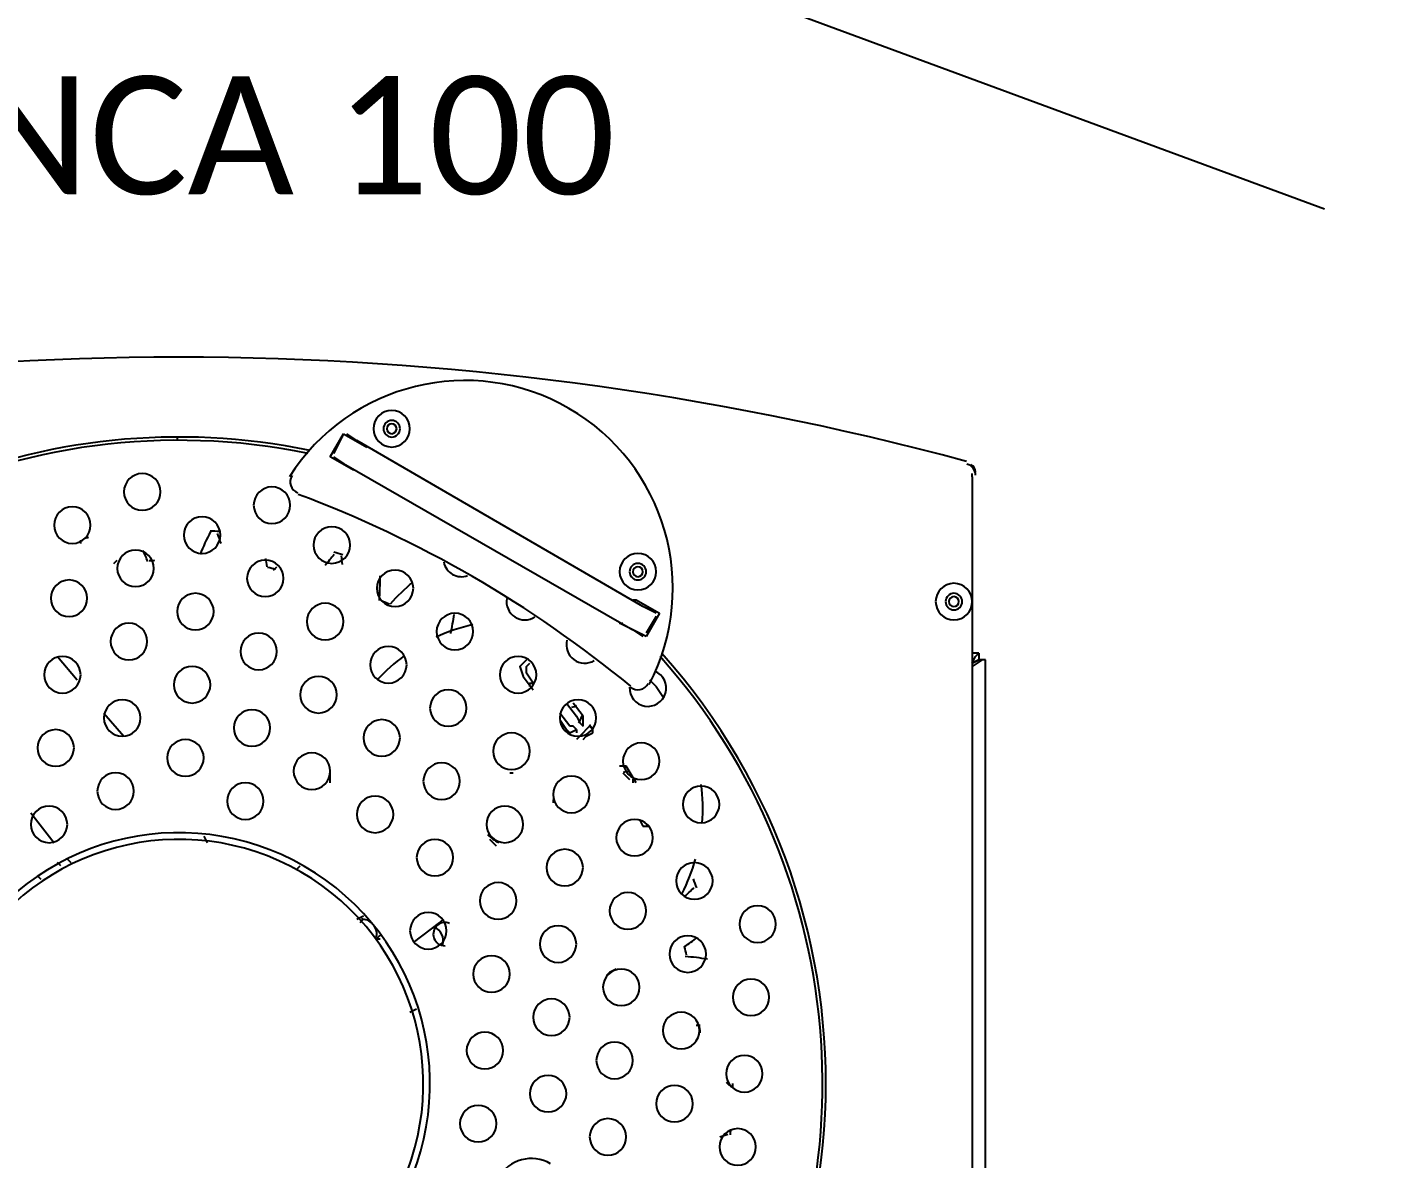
# Model space of a CAD drawing. Header units: millimetres. Extents: x 933584 to 974011, y 4545988 to 4553664.
# Drawn here: x 940070.8 to 940123.7, y 4547292 to 4547335.7 of the extents above; entities that cross this region are included whole.
import ezdxf

# ---------------------------------------------------------------- set-up
doc = ezdxf.new("R2010")
doc.units = ezdxf.units.MM
doc.linetypes.add('CENTER', pattern=[2, 1.25, -0.25, 0.25, -0.25])
doc.layers.get('0').update_dxf_attribs({"color": 255})
for name, color, linetype in [('0-CSX-CXS_20', 14, 'CENTER'), ('0-DMS-50', 143, 'Continuous'), ('8-KBT-KEQ', 4, 'Continuous')]:
    doc.layers.add(name, color=color, linetype=linetype)
doc.styles.add('Calibri$001H0', font='calibri.ttf')

# ---------------------------------------------------------------- blocks, each defined once
blk = doc.blocks.new('ZVBXCB')
at = {"layer": '0-CSX-CXS_20', "ltscale": 20}
blk.add_lwpolyline([(932221.515, 4549308.245), (933780.763, 4548732.708)], dxfattribs=at)
blk = doc.blocks.new('CBCXBCXB')
at = {"layer": '8-KBT-KEQ'}
for p, q in [((940457.457, 4546622.423), (940457.457, 4546622.294)), ((940457.457, 4546622.423), (940457.457, 4546622.294)), ((940463.362, 4546621.652), (940463.875, 4546622.551)), ((940463.875, 4546622.551), (940463.49, 4546621.781)), ((940463.875, 4546622.551), (940464.774, 4546622.037)), ((940463.875, 4546622.423), (940463.875, 4546622.423)), ((940464.388, 4546622.294), (940464.003, 4546622.551)), ((940475.428, 4546615.876), (940464.388, 4546622.294)), ((940463.49, 4546621.781), (940463.49, 4546621.781)), ((940464.774, 4546622.037), (940464.774, 4546622.037)), ((940464.26, 4546621.139), (940463.362, 4546621.652)), ((940463.49, 4546621.652), (940463.875, 4546621.396)), ((940463.875, 4546621.396), (940475.043, 4546614.977)), ((940464.26, 4546621.139), (940464.26, 4546621.139)), ((940488.137, 4546620.882), (940488.137, 4546621.011)), ((940488.137, 4546620.882), (940488.137, 4546537.699)), ((940453.734, 4546618.315), (940453.734, 4546618.443)), ((940455.018, 4546617.545), (940455.146, 4546617.673)), ((940455.018, 4546617.545), (940455.018, 4546617.545)), ((940461.179, 4546617.288), (940461.308, 4546617.416)), ((940466.442, 4546616.774), (940466.442, 4546616.774)), ((940475.043, 4546616.132), (940475.172, 4546616.132)), ((940475.172, 4546616.132), (940476.07, 4546615.619)), ((940475.942, 4546615.619), (940475.428, 4546615.876)), ((940476.07, 4546615.619), (940475.557, 4546614.72)), ((940475.942, 4546615.491), (940475.557, 4546614.849)), ((940475.813, 4546615.491), (940475.813, 4546615.491)), ((940475.557, 4546614.72), (940474.53, 4546615.234)), ((940474.53, 4546615.234), (940474.658, 4546615.234)), ((940475.043, 4546614.977), (940475.428, 4546614.72)), ((940475.428, 4546614.849), (940475.428, 4546614.849)), ((940452.835, 4546613.95), (940453.605, 4546613.052)), ((940470.935, 4546613.822), (940470.807, 4546613.693)), ((940488.394, 4546614.079), (940488.137, 4546614.079)), ((940488.394, 4546613.822), (940488.137, 4546613.693)), ((940488.137, 4546613.693), (940488.394, 4546613.822)), ((940488.394, 4546614.079), (940488.394, 4546613.822)), ((940488.65, 4546613.822), (940488.394, 4546613.822)), ((940488.65, 4546537.699), (940488.65, 4546613.822)), ((940470.935, 4546613.565), (940471.064, 4546613.693)), ((940471.192, 4546612.923), (940470.935, 4546613.308)), ((940470.807, 4546613.18), (940471.192, 4546612.666)), ((940454.632, 4546611.768), (940455.403, 4546610.869)), ((940472.604, 4546611.254), (940472.219, 4546611.768)), ((940472.476, 4546612.153), (940472.861, 4546611.64)), ((940473.118, 4546611.64), (940472.733, 4546612.153)), ((940472.219, 4546611.511), (940472.476, 4546611.126)), ((940472.733, 4546611.254), (940472.604, 4546611.254)), ((940472.861, 4546611.126), (940472.733, 4546611.254)), ((940472.861, 4546611.64), (940472.989, 4546611.383)), ((940472.861, 4546611.126), (940472.861, 4546610.998)), ((940472.989, 4546611.383), (940473.118, 4546611.254)), ((940473.374, 4546611.254), (940472.989, 4546610.869)), ((940473.503, 4546611.126), (940473.374, 4546611.254)), ((940473.503, 4546610.998), (940473.503, 4546611.126)), ((940472.989, 4546610.869), (940472.861, 4546610.741)), ((940473.118, 4546610.741), (940473.246, 4546610.869)), ((940473.246, 4546610.869), (940473.503, 4546610.998)), ((940473.374, 4546610.998), (940473.374, 4546610.998)), ((940474.658, 4546609.714), (940474.53, 4546609.714)), ((940474.786, 4546609.714), (940474.53, 4546609.714)), ((940475.172, 4546609.072), (940474.786, 4546609.714)), ((940470.294, 4546609.457), (940470.422, 4546609.457)), ((940474.658, 4546609.457), (940474.915, 4546609.201)), ((940471.962, 4546608.43), (940471.962, 4546608.302)), ((940451.808, 4546607.917), (940452.707, 4546606.761)), ((940475.3, 4546607.66), (940475.428, 4546607.403)), ((940458.483, 4546607.018), (940458.612, 4546606.761)), ((940475.428, 4546607.403), (940475.557, 4546607.403)), ((940475.685, 4546607.403), (940475.557, 4546607.403)), ((940475.557, 4546607.403), (940475.685, 4546607.403)), ((940452.964, 4546605.863), (940452.835, 4546605.991)), ((940453.22, 4546606.12), (940453.349, 4546605.991)), ((940462.078, 4546605.735), (940462.206, 4546605.863)), ((940452.065, 4546605.478), (940452.193, 4546605.349)), ((940477.225, 4546605.349), (940477.225, 4546605.349)), ((940464.388, 4546603.809), (940464.645, 4546603.937)), ((940464.517, 4546603.681), (940464.645, 4546603.809)), ((940464.645, 4546603.809), (940464.645, 4546603.809)), ((940467.598, 4546603.681), (940467.726, 4546603.809)), ((940466.571, 4546602.91), (940467.598, 4546603.681)), ((940465.287, 4546603.039), (940465.159, 4546603.039)), ((940466.571, 4546602.91), (940466.571, 4546602.91)), ((940466.442, 4546600.215), (940466.699, 4546600.343)), ((940477.611, 4546599.701), (940477.482, 4546599.701)), ((940477.611, 4546599.316), (940477.611, 4546599.316)), ((940478.638, 4546597.519), (940478.766, 4546597.39))]:
    blk.add_line(p, q, dxfattribs=at)
for points in [[(940488.137, 4546613.693), (940488.265, 4546613.95), (940488.394, 4546614.079)], [(940488.65, 4546613.822), (940488.522, 4546613.822), (940488.137, 4546613.565)], [(940470.807, 4546613.693), (940470.679, 4546613.565), (940470.807, 4546613.18)], [(940470.935, 4546613.308), (940470.935, 4546613.437), (940470.935, 4546613.565)], [(940471.064, 4546612.795), (940471.064, 4546612.923), (940471.192, 4546612.923)], [(940475.685, 4546613.052), (940475.942, 4546612.795), (940476.199, 4546612.41)], [(940472.476, 4546611.126), (940472.604, 4546610.998), (940472.861, 4546611.126)], [(940473.118, 4546611.254), (940473.118, 4546611.511), (940473.118, 4546611.64)], [(940463.362, 4546609.072), (940463.362, 4546609.329), (940463.362, 4546609.586)], [(940475.172, 4546609.201), (940475.043, 4546609.201), (940475.043, 4546609.072)], [(940469.78, 4546606.633), (940469.652, 4546606.761), (940469.523, 4546606.89)], [(940474.401, 4546601.883), (940474.145, 4546601.755), (940474.016, 4546601.627)]]:
    blk.add_lwpolyline(points, dxfattribs=at)
for points in [[(940487.916, 4546621.482), (940468.007, 4546626.844), (940447.034, 4546626.844), (940427.125, 4546621.482)], [(940472.572, 4546623.53), (940468.85, 4546625.679), (940464.096, 4546624.513), (940461.79, 4546620.886)], [(940462.511, 4546621.788), (940451.431, 4546624.06), (940440.214, 4546618.56), (940435.226, 4546608.407)], [(940462.591, 4546621.902), (940452.362, 4546624.024), (940441.893, 4546619.552), (940436.353, 4546610.695)], [(940465.736, 4546623.45), (940465.346, 4546623.45), (940465.03, 4546623.133), (940465.03, 4546622.744)], [(940466.442, 4546622.744), (940466.442, 4546623.133), (940466.126, 4546623.45), (940465.736, 4546623.45)], [(940475.674, 4546612.871), (940477.662, 4546616.682), (940476.294, 4546621.381), (940472.572, 4546623.53)], [(940465.736, 4546623.064), (940465.559, 4546623.064), (940465.415, 4546622.921), (940465.415, 4546622.744)], [(940465.736, 4546622.936), (940465.63, 4546622.936), (940465.544, 4546622.85), (940465.544, 4546622.744)], [(940466.057, 4546622.744), (940466.057, 4546622.921), (940465.914, 4546623.064), (940465.736, 4546623.064)], [(940465.929, 4546622.744), (940465.929, 4546622.85), (940465.843, 4546622.936), (940465.736, 4546622.936)], [(940465.03, 4546622.744), (940465.03, 4546622.354), (940465.346, 4546622.037), (940465.736, 4546622.037)], [(940465.415, 4546622.744), (940465.415, 4546622.566), (940465.559, 4546622.423), (940465.736, 4546622.423)], [(940465.544, 4546622.744), (940465.544, 4546622.637), (940465.63, 4546622.551), (940465.736, 4546622.551)], [(940465.736, 4546622.551), (940465.843, 4546622.551), (940465.929, 4546622.637), (940465.929, 4546622.744)], [(940465.736, 4546622.037), (940466.126, 4546622.037), (940466.442, 4546622.354), (940466.442, 4546622.744)], [(940465.736, 4546622.423), (940465.914, 4546622.423), (940466.057, 4546622.566), (940466.057, 4546622.744)], [(940488.265, 4546620.946), (940488.265, 4546621.149), (940488.129, 4546621.327), (940487.933, 4546621.38)], [(940488.265, 4546621.075), (940488.265, 4546621.197), (940488.195, 4546621.309), (940488.085, 4546621.363)], [(940456.109, 4546621.011), (940455.719, 4546621.011), (940455.403, 4546620.694), (940455.403, 4546620.304)], [(940456.815, 4546620.304), (940456.815, 4546620.694), (940456.499, 4546621.011), (940456.109, 4546621.011)], [(940461.891, 4546620.931), (940461.819, 4546620.816), (940461.801, 4546620.675), (940461.844, 4546620.547)], [(940455.403, 4546620.304), (940455.403, 4546619.915), (940455.719, 4546619.598), (940456.109, 4546619.598)], [(940456.109, 4546619.598), (940456.499, 4546619.598), (940456.815, 4546619.915), (940456.815, 4546620.304)], [(940461.115, 4546620.497), (940460.725, 4546620.497), (940460.409, 4546620.181), (940460.409, 4546619.791)], [(940461.821, 4546619.791), (940461.821, 4546620.181), (940461.505, 4546620.497), (940461.115, 4546620.497)], [(940461.844, 4546620.547), (940461.887, 4546620.418), (940461.986, 4546620.316), (940462.113, 4546620.269)], [(940474.96, 4546612.799), (940471.121, 4546615.961), (940466.784, 4546618.465), (940462.126, 4546620.209)], [(940453.413, 4546619.727), (940453.023, 4546619.727), (940452.707, 4546619.411), (940452.707, 4546619.021)], [(940454.119, 4546619.021), (940454.119, 4546619.411), (940453.803, 4546619.727), (940453.413, 4546619.727)], [(940460.409, 4546619.791), (940460.409, 4546619.401), (940460.725, 4546619.085), (940461.115, 4546619.085)], [(940461.115, 4546619.085), (940461.505, 4546619.085), (940461.821, 4546619.401), (940461.821, 4546619.791)], [(940458.419, 4546619.342), (940458.029, 4546619.342), (940457.713, 4546619.026), (940457.713, 4546618.636)], [(940459.125, 4546618.636), (940459.125, 4546619.026), (940458.809, 4546619.342), (940458.419, 4546619.342)], [(940452.707, 4546619.021), (940452.707, 4546618.631), (940453.023, 4546618.315), (940453.413, 4546618.315)], [(940453.413, 4546618.315), (940453.803, 4546618.315), (940454.119, 4546618.631), (940454.119, 4546619.021)], [(940454.042, 4546618.543), (940453.991, 4546618.535), (940453.94, 4546618.526), (940453.889, 4546618.517)], [(940457.713, 4546618.636), (940457.713, 4546618.246), (940458.029, 4546617.93), (940458.419, 4546617.93)], [(940458.744, 4546618.769), (940458.595, 4546618.483), (940458.46, 4546618.189), (940458.339, 4546617.89)], [(940458.419, 4546617.93), (940458.809, 4546617.93), (940459.125, 4546618.246), (940459.125, 4546618.636)], [(940459.089, 4546618.771), (940458.968, 4546618.78), (940458.846, 4546618.787), (940458.725, 4546618.794)], [(940459.15, 4546618.311), (940459.108, 4546618.441), (940459.065, 4546618.569), (940459.018, 4546618.697)], [(940463.426, 4546618.957), (940463.036, 4546618.957), (940462.72, 4546618.641), (940462.72, 4546618.251)], [(940464.132, 4546618.251), (940464.132, 4546618.641), (940463.816, 4546618.957), (940463.426, 4546618.957)], [(940455.852, 4546618.058), (940455.462, 4546618.058), (940455.146, 4546617.742), (940455.146, 4546617.352)], [(940456.558, 4546617.352), (940456.558, 4546617.742), (940456.242, 4546618.058), (940455.852, 4546618.058)], [(940456.322, 4546617.62), (940456.265, 4546617.763), (940456.204, 4546617.905), (940456.14, 4546618.045)], [(940462.72, 4546618.251), (940462.72, 4546617.861), (940463.036, 4546617.545), (940463.426, 4546617.545)], [(940463.426, 4546617.545), (940463.816, 4546617.545), (940464.132, 4546617.861), (940464.132, 4546618.251)], [(940456.587, 4546617.651), (940456.516, 4546617.648), (940456.445, 4546617.644), (940456.374, 4546617.64)], [(940460.858, 4546617.673), (940460.468, 4546617.673), (940460.152, 4546617.357), (940460.152, 4546616.967)], [(940461.564, 4546616.967), (940461.564, 4546617.357), (940461.248, 4546617.673), (940460.858, 4546617.673)], [(940460.925, 4546617.417), (940460.909, 4546617.521), (940460.891, 4546617.625), (940460.872, 4546617.728)], [(940463.516, 4546617.889), (940463.397, 4546617.749), (940463.281, 4546617.605), (940463.17, 4546617.459)], [(940463.849, 4546617.87), (940463.732, 4546617.906), (940463.616, 4546617.941), (940463.499, 4546617.975)], [(940463.834, 4546617.505), (940463.824, 4546617.614), (940463.812, 4546617.722), (940463.799, 4546617.831)], [(940467.742, 4546617.589), (940467.784, 4546617.39), (940467.91, 4546617.22), (940468.088, 4546617.121)], [(940475.236, 4546617.93), (940474.846, 4546617.93), (940474.53, 4546617.614), (940474.53, 4546617.224)], [(940475.236, 4546617.545), (940475.058, 4546617.545), (940474.915, 4546617.401), (940474.915, 4546617.224)], [(940475.942, 4546617.224), (940475.942, 4546617.614), (940475.626, 4546617.93), (940475.236, 4546617.93)], [(940475.557, 4546617.224), (940475.557, 4546617.401), (940475.413, 4546617.545), (940475.236, 4546617.545)], [(940455.146, 4546617.352), (940455.146, 4546616.962), (940455.462, 4546616.646), (940455.852, 4546616.646)], [(940455.852, 4546616.646), (940456.242, 4546616.646), (940456.558, 4546616.962), (940456.558, 4546617.352)], [(940460.152, 4546616.967), (940460.152, 4546616.577), (940460.468, 4546616.261), (940460.858, 4546616.261)], [(940460.858, 4546616.261), (940461.248, 4546616.261), (940461.564, 4546616.577), (940461.564, 4546616.967)], [(940461.271, 4546617.322), (940461.164, 4546617.342), (940461.056, 4546617.362), (940460.949, 4546617.38)], [(940465.865, 4546617.288), (940465.475, 4546617.288), (940465.159, 4546616.972), (940465.159, 4546616.582)], [(940465.261, 4546616.105), (940465.284, 4546616.423), (940465.292, 4546616.741), (940465.285, 4546617.059)], [(940466.571, 4546616.582), (940466.571, 4546616.972), (940466.255, 4546617.288), (940465.865, 4546617.288)], [(940468.088, 4546617.121), (940468.265, 4546617.022), (940468.476, 4546617.004), (940468.667, 4546617.071)], [(940474.53, 4546617.224), (940474.53, 4546616.834), (940474.846, 4546616.518), (940475.236, 4546616.518)], [(940474.915, 4546617.224), (940474.915, 4546617.046), (940475.058, 4546616.903), (940475.236, 4546616.903)], [(940475.236, 4546617.416), (940475.129, 4546617.416), (940475.043, 4546617.33), (940475.043, 4546617.224)], [(940475.043, 4546617.224), (940475.043, 4546617.117), (940475.129, 4546617.031), (940475.236, 4546617.031)], [(940475.428, 4546617.224), (940475.428, 4546617.33), (940475.342, 4546617.416), (940475.236, 4546617.416)], [(940475.236, 4546617.031), (940475.342, 4546617.031), (940475.428, 4546617.117), (940475.428, 4546617.224)], [(940475.236, 4546616.518), (940475.626, 4546616.518), (940475.942, 4546616.834), (940475.942, 4546617.224)], [(940475.236, 4546616.903), (940475.413, 4546616.903), (940475.557, 4546617.046), (940475.557, 4546617.224)], [(940453.285, 4546616.903), (940452.895, 4546616.903), (940452.578, 4546616.587), (940452.578, 4546616.197)], [(940453.991, 4546616.197), (940453.991, 4546616.587), (940453.674, 4546616.903), (940453.285, 4546616.903)], [(940465.159, 4546616.582), (940465.159, 4546616.192), (940465.475, 4546615.876), (940465.865, 4546615.876)], [(940466.542, 4546616.817), (940466.238, 4546616.553), (940465.95, 4546616.273), (940465.679, 4546615.976)], [(940465.865, 4546615.876), (940466.255, 4546615.876), (940466.571, 4546616.192), (940466.571, 4546616.582)], [(940487.431, 4546616.774), (940487.041, 4546616.774), (940486.725, 4546616.458), (940486.725, 4546616.068)], [(940488.137, 4546616.068), (940488.137, 4546616.458), (940487.821, 4546616.774), (940487.431, 4546616.774)], [(940452.578, 4546616.197), (940452.578, 4546615.807), (940452.895, 4546615.491), (940453.285, 4546615.491)], [(940453.285, 4546615.491), (940453.674, 4546615.491), (940453.991, 4546615.807), (940453.991, 4546616.197)], [(940458.163, 4546616.389), (940457.773, 4546616.389), (940457.457, 4546616.073), (940457.457, 4546615.683)], [(940458.869, 4546615.683), (940458.869, 4546616.073), (940458.553, 4546616.389), (940458.163, 4546616.389)], [(940463.169, 4546616.004), (940462.779, 4546616.004), (940462.463, 4546615.688), (940462.463, 4546615.298)], [(940463.875, 4546615.298), (940463.875, 4546615.688), (940463.559, 4546616.004), (940463.169, 4546616.004)], [(940465.647, 4546615.968), (940465.547, 4546616.012), (940465.447, 4546616.055), (940465.347, 4546616.097)], [(940470.175, 4546616.186), (940470.128, 4546615.908), (940470.251, 4546615.628), (940470.488, 4546615.475)], [(940486.725, 4546616.068), (940486.725, 4546615.678), (940487.041, 4546615.362), (940487.431, 4546615.362)], [(940487.431, 4546616.389), (940487.254, 4546616.389), (940487.11, 4546616.246), (940487.11, 4546616.068)], [(940487.11, 4546616.068), (940487.11, 4546615.891), (940487.254, 4546615.747), (940487.431, 4546615.747)], [(940487.431, 4546616.261), (940487.324, 4546616.261), (940487.238, 4546616.175), (940487.238, 4546616.068)], [(940487.238, 4546616.068), (940487.238, 4546615.962), (940487.324, 4546615.876), (940487.431, 4546615.876)], [(940487.752, 4546616.068), (940487.752, 4546616.246), (940487.608, 4546616.389), (940487.431, 4546616.389)], [(940487.623, 4546616.068), (940487.623, 4546616.175), (940487.537, 4546616.261), (940487.431, 4546616.261)], [(940487.431, 4546615.876), (940487.537, 4546615.876), (940487.623, 4546615.962), (940487.623, 4546616.068)], [(940487.431, 4546615.362), (940487.821, 4546615.362), (940488.137, 4546615.678), (940488.137, 4546616.068)], [(940487.431, 4546615.747), (940487.608, 4546615.747), (940487.752, 4546615.891), (940487.752, 4546616.068)], [(940457.457, 4546615.683), (940457.457, 4546615.293), (940457.773, 4546614.977), (940458.163, 4546614.977)], [(940458.163, 4546614.977), (940458.553, 4546614.977), (940458.869, 4546615.293), (940458.869, 4546615.683)], [(940468.175, 4546615.619), (940467.785, 4546615.619), (940467.469, 4546615.303), (940467.469, 4546614.913)], [(940468.018, 4546614.838), (940468.069, 4546615.082), (940468.112, 4546615.328), (940468.145, 4546615.575)], [(940468.881, 4546614.913), (940468.881, 4546615.303), (940468.565, 4546615.619), (940468.175, 4546615.619)], [(940470.488, 4546615.475), (940470.725, 4546615.322), (940471.03, 4546615.325), (940471.264, 4546615.482)], [(940455.595, 4546615.234), (940455.205, 4546615.234), (940454.889, 4546614.918), (940454.889, 4546614.528)], [(940456.301, 4546614.528), (940456.301, 4546614.918), (940455.985, 4546615.234), (940455.595, 4546615.234)], [(940460.602, 4546614.849), (940460.212, 4546614.849), (940459.896, 4546614.533), (940459.896, 4546614.143)], [(940461.308, 4546614.143), (940461.308, 4546614.533), (940460.992, 4546614.849), (940460.602, 4546614.849)], [(940462.463, 4546615.298), (940462.463, 4546614.908), (940462.779, 4546614.592), (940463.169, 4546614.592)], [(940463.169, 4546614.592), (940463.559, 4546614.592), (940463.875, 4546614.908), (940463.875, 4546615.298)], [(940468.872, 4546615.18), (940468.383, 4546615.069), (940467.907, 4546614.907), (940467.452, 4546614.697)], [(940467.469, 4546614.913), (940467.469, 4546614.523), (940467.785, 4546614.207), (940468.175, 4546614.207)], [(940468.175, 4546614.207), (940468.565, 4546614.207), (940468.881, 4546614.523), (940468.881, 4546614.913)], [(940454.889, 4546614.528), (940454.889, 4546614.138), (940455.205, 4546613.822), (940455.595, 4546613.822)], [(940455.595, 4546613.822), (940455.985, 4546613.822), (940456.301, 4546614.138), (940456.301, 4546614.528)], [(940465.608, 4546614.335), (940465.218, 4546614.335), (940464.902, 4546614.019), (940464.902, 4546613.629)], [(940466.314, 4546613.629), (940466.314, 4546614.019), (940465.998, 4546614.335), (940465.608, 4546614.335)], [(940472.498, 4546614.576), (940472.426, 4546614.298), (940472.53, 4546614.003), (940472.761, 4546613.832)], [(940453.028, 4546613.95), (940452.638, 4546613.95), (940452.322, 4546613.634), (940452.322, 4546613.244)], [(940453.734, 4546613.244), (940453.734, 4546613.634), (940453.418, 4546613.95), (940453.028, 4546613.95)], [(940459.896, 4546614.143), (940459.896, 4546613.753), (940460.212, 4546613.437), (940460.602, 4546613.437)], [(940460.602, 4546613.437), (940460.992, 4546613.437), (940461.308, 4546613.753), (940461.308, 4546614.143)], [(940466.231, 4546613.983), (940465.847, 4546613.705), (940465.491, 4546613.389), (940465.168, 4546613.041)], [(940470.614, 4546613.95), (940470.224, 4546613.95), (940469.908, 4546613.634), (940469.908, 4546613.244)], [(940471.32, 4546613.244), (940471.32, 4546613.634), (940471.004, 4546613.95), (940470.614, 4546613.95)], [(940472.761, 4546613.832), (940472.993, 4546613.661), (940473.304, 4546613.647), (940473.55, 4546613.797)], [(940474.498, 4546579.147), (940484.469, 4546588.393), (940485.207, 4546603.918), (940476.158, 4546614.069)], [(940478.153, 4546583.623), (940484.451, 4546593.018), (940483.607, 4546605.483), (940476.099, 4546613.943)], [(940452.322, 4546613.244), (940452.322, 4546612.854), (940452.638, 4546612.538), (940453.028, 4546612.538)], [(940453.028, 4546612.538), (940453.418, 4546612.538), (940453.734, 4546612.854), (940453.734, 4546613.244)], [(940458.034, 4546613.565), (940457.644, 4546613.565), (940457.328, 4546613.249), (940457.328, 4546612.859)], [(940458.74, 4546612.859), (940458.74, 4546613.249), (940458.424, 4546613.565), (940458.034, 4546613.565)], [(940464.902, 4546613.629), (940464.902, 4546613.239), (940465.218, 4546612.923), (940465.608, 4546612.923)], [(940465.608, 4546612.923), (940465.998, 4546612.923), (940466.314, 4546613.239), (940466.314, 4546613.629)], [(940469.908, 4546613.244), (940469.908, 4546612.854), (940470.224, 4546612.538), (940470.614, 4546612.538)], [(940470.614, 4546612.538), (940471.004, 4546612.538), (940471.32, 4546612.854), (940471.32, 4546613.244)], [(940476.298, 4546612.532), (940476.399, 4546612.877), (940476.225, 4546613.242), (940475.895, 4546613.382)], [(940457.328, 4546612.859), (940457.328, 4546612.469), (940457.644, 4546612.153), (940458.034, 4546612.153)], [(940458.034, 4546612.153), (940458.424, 4546612.153), (940458.74, 4546612.469), (940458.74, 4546612.859)], [(940462.912, 4546613.18), (940462.522, 4546613.18), (940462.206, 4546612.864), (940462.206, 4546612.474)], [(940463.618, 4546612.474), (940463.618, 4546612.864), (940463.302, 4546613.18), (940462.912, 4546613.18)], [(940474.916, 4546612.771), (940474.895, 4546612.413), (940475.147, 4546612.096), (940475.501, 4546612.035)], [(940474.95, 4546612.769), (940475.055, 4546612.683), (940475.192, 4546612.649), (940475.325, 4546612.675)], [(940475.325, 4546612.675), (940475.458, 4546612.702), (940475.571, 4546612.788), (940475.634, 4546612.908)], [(940455.338, 4546612.281), (940454.948, 4546612.281), (940454.632, 4546611.965), (940454.632, 4546611.575)], [(940456.044, 4546611.575), (940456.044, 4546611.965), (940455.728, 4546612.281), (940455.338, 4546612.281)], [(940462.206, 4546612.474), (940462.206, 4546612.084), (940462.522, 4546611.768), (940462.912, 4546611.768)], [(940462.912, 4546611.768), (940463.302, 4546611.768), (940463.618, 4546612.084), (940463.618, 4546612.474)], [(940467.919, 4546612.666), (940467.529, 4546612.666), (940467.213, 4546612.35), (940467.213, 4546611.96)], [(940468.625, 4546611.96), (940468.625, 4546612.35), (940468.309, 4546612.666), (940467.919, 4546612.666)], [(940472.925, 4546612.281), (940472.535, 4546612.281), (940472.219, 4546611.965), (940472.219, 4546611.575)], [(940473.631, 4546611.575), (940473.631, 4546611.965), (940473.315, 4546612.281), (940472.925, 4546612.281)], [(940475.501, 4546612.035), (940475.854, 4546611.974), (940476.198, 4546612.188), (940476.298, 4546612.532)], [(940460.345, 4546611.896), (940459.955, 4546611.896), (940459.639, 4546611.58), (940459.639, 4546611.19)], [(940461.051, 4546611.19), (940461.051, 4546611.58), (940460.735, 4546611.896), (940460.345, 4546611.896)], [(940467.213, 4546611.96), (940467.213, 4546611.571), (940467.529, 4546611.254), (940467.919, 4546611.254)], [(940467.919, 4546611.254), (940468.309, 4546611.254), (940468.625, 4546611.571), (940468.625, 4546611.96)], [(940472.863, 4546612.046), (940472.802, 4546612.023), (940472.74, 4546612), (940472.679, 4546611.977)], [(940472.957, 4546611.382), (940473.005, 4546611.48), (940473.051, 4546611.578), (940473.096, 4546611.677)], [(940452.771, 4546611.126), (940452.381, 4546611.126), (940452.065, 4546610.81), (940452.065, 4546610.42)], [(940453.477, 4546610.42), (940453.477, 4546610.81), (940453.161, 4546611.126), (940452.771, 4546611.126)], [(940454.632, 4546611.575), (940454.632, 4546611.185), (940454.948, 4546610.869), (940455.338, 4546610.869)], [(940455.338, 4546610.869), (940455.728, 4546610.869), (940456.044, 4546611.185), (940456.044, 4546611.575)], [(940459.639, 4546611.19), (940459.639, 4546610.8), (940459.955, 4546610.484), (940460.345, 4546610.484)], [(940460.345, 4546610.484), (940460.735, 4546610.484), (940461.051, 4546610.8), (940461.051, 4546611.19)], [(940465.351, 4546611.511), (940464.961, 4546611.511), (940464.645, 4546611.195), (940464.645, 4546610.805)], [(940466.057, 4546610.805), (940466.057, 4546611.195), (940465.741, 4546611.511), (940465.351, 4546611.511)], [(940472.219, 4546611.575), (940472.219, 4546611.185), (940472.535, 4546610.869), (940472.925, 4546610.869)], [(940472.925, 4546610.869), (940473.315, 4546610.869), (940473.631, 4546611.185), (940473.631, 4546611.575)], [(940473.476, 4546611.2), (940473.44, 4546611.235), (940473.402, 4546611.27), (940473.364, 4546611.305)], [(940457.777, 4546610.741), (940457.388, 4546610.741), (940457.071, 4546610.425), (940457.071, 4546610.035)], [(940458.483, 4546610.035), (940458.483, 4546610.425), (940458.167, 4546610.741), (940457.777, 4546610.741)], [(940464.645, 4546610.805), (940464.645, 4546610.415), (940464.961, 4546610.099), (940465.351, 4546610.099)], [(940465.351, 4546610.099), (940465.741, 4546610.099), (940466.057, 4546610.415), (940466.057, 4546610.805)], [(940470.358, 4546610.998), (940469.968, 4546610.998), (940469.652, 4546610.682), (940469.652, 4546610.292)], [(940471.064, 4546610.292), (940471.064, 4546610.682), (940470.748, 4546610.998), (940470.358, 4546610.998)], [(940475.364, 4546610.613), (940474.974, 4546610.613), (940474.658, 4546610.296), (940474.658, 4546609.907)], [(940476.07, 4546609.907), (940476.07, 4546610.296), (940475.754, 4546610.613), (940475.364, 4546610.613)], [(940452.065, 4546610.42), (940452.065, 4546610.03), (940452.381, 4546609.714), (940452.771, 4546609.714)], [(940452.771, 4546609.714), (940453.161, 4546609.714), (940453.477, 4546610.03), (940453.477, 4546610.42)], [(940462.656, 4546610.227), (940462.266, 4546610.227), (940461.949, 4546609.911), (940461.949, 4546609.521)], [(940463.362, 4546609.521), (940463.362, 4546609.911), (940463.045, 4546610.227), (940462.656, 4546610.227)], [(940469.652, 4546610.292), (940469.652, 4546609.902), (940469.968, 4546609.586), (940470.358, 4546609.586)], [(940470.358, 4546609.586), (940470.748, 4546609.586), (940471.064, 4546609.902), (940471.064, 4546610.292)], [(940457.071, 4546610.035), (940457.071, 4546609.645), (940457.388, 4546609.329), (940457.777, 4546609.329)], [(940457.777, 4546609.329), (940458.167, 4546609.329), (940458.483, 4546609.645), (940458.483, 4546610.035)], [(940467.662, 4546609.842), (940467.272, 4546609.842), (940466.956, 4546609.526), (940466.956, 4546609.136)], [(940468.368, 4546609.136), (940468.368, 4546609.526), (940468.052, 4546609.842), (940467.662, 4546609.842)], [(940474.658, 4546609.907), (940474.658, 4546609.517), (940474.974, 4546609.201), (940475.364, 4546609.201)], [(940475.364, 4546609.201), (940475.754, 4546609.201), (940476.07, 4546609.517), (940476.07, 4546609.907)], [(940455.082, 4546609.457), (940454.692, 4546609.457), (940454.376, 4546609.141), (940454.376, 4546608.751)], [(940455.788, 4546608.751), (940455.788, 4546609.141), (940455.472, 4546609.457), (940455.082, 4546609.457)], [(940460.088, 4546609.072), (940459.698, 4546609.072), (940459.382, 4546608.756), (940459.382, 4546608.366)], [(940460.794, 4546608.366), (940460.794, 4546608.756), (940460.478, 4546609.072), (940460.088, 4546609.072)], [(940461.949, 4546609.521), (940461.949, 4546609.131), (940462.266, 4546608.815), (940462.656, 4546608.815)], [(940462.656, 4546608.815), (940463.045, 4546608.815), (940463.362, 4546609.131), (940463.362, 4546609.521)], [(940466.956, 4546609.136), (940466.956, 4546608.746), (940467.272, 4546608.43), (940467.662, 4546608.43)], [(940467.662, 4546608.43), (940468.052, 4546608.43), (940468.368, 4546608.746), (940468.368, 4546609.136)], [(940472.668, 4546609.329), (940472.278, 4546609.329), (940471.962, 4546609.013), (940471.962, 4546608.623)], [(940473.374, 4546608.623), (940473.374, 4546609.013), (940473.058, 4546609.329), (940472.668, 4546609.329)], [(940474.874, 4546609.513), (940474.806, 4546609.499), (940474.737, 4546609.484), (940474.669, 4546609.469)], [(940477.714, 4546607.514), (940477.756, 4546608.014), (940477.745, 4546608.516), (940477.682, 4546609.014)], [(940462.366, 4546605.848), (940457.731, 4546608.524), (940451.803, 4546606.936), (940449.127, 4546602.3)], [(940454.376, 4546608.751), (940454.376, 4546608.361), (940454.692, 4546608.045), (940455.082, 4546608.045)], [(940455.082, 4546608.045), (940455.472, 4546608.045), (940455.788, 4546608.361), (940455.788, 4546608.751)], [(940465.095, 4546608.559), (940464.705, 4546608.559), (940464.388, 4546608.243), (940464.388, 4546607.853)], [(940465.801, 4546607.853), (940465.801, 4546608.243), (940465.484, 4546608.559), (940465.095, 4546608.559)], [(940471.962, 4546608.623), (940471.962, 4546608.233), (940472.278, 4546607.917), (940472.668, 4546607.917)], [(940472.668, 4546607.917), (940473.058, 4546607.917), (940473.374, 4546608.233), (940473.374, 4546608.623)], [(940477.675, 4546608.944), (940477.285, 4546608.944), (940476.969, 4546608.628), (940476.969, 4546608.238)], [(940478.381, 4546608.238), (940478.381, 4546608.628), (940478.065, 4546608.944), (940477.675, 4546608.944)], [(940462.238, 4546605.626), (940457.751, 4546608.217), (940452.014, 4546606.704), (940449.387, 4546602.237)], [(940452.514, 4546608.174), (940452.124, 4546608.174), (940451.808, 4546607.857), (940451.808, 4546607.468)], [(940453.22, 4546607.468), (940453.22, 4546607.857), (940452.904, 4546608.174), (940452.514, 4546608.174)], [(940459.382, 4546608.366), (940459.382, 4546607.976), (940459.698, 4546607.66), (940460.088, 4546607.66)], [(940460.088, 4546607.66), (940460.478, 4546607.66), (940460.794, 4546607.976), (940460.794, 4546608.366)], [(940470.101, 4546608.174), (940469.711, 4546608.174), (940469.395, 4546607.857), (940469.395, 4546607.468)], [(940470.807, 4546607.468), (940470.807, 4546607.857), (940470.491, 4546608.174), (940470.101, 4546608.174)], [(940476.969, 4546608.238), (940476.969, 4546607.848), (940477.285, 4546607.532), (940477.675, 4546607.532)], [(940477.675, 4546607.532), (940478.065, 4546607.532), (940478.381, 4546607.848), (940478.381, 4546608.238)], [(940451.808, 4546607.468), (940451.808, 4546607.078), (940452.124, 4546606.761), (940452.514, 4546606.761)], [(940452.514, 4546606.761), (940452.904, 4546606.761), (940453.22, 4546607.078), (940453.22, 4546607.468)], [(940464.388, 4546607.853), (940464.388, 4546607.463), (940464.705, 4546607.147), (940465.095, 4546607.147)], [(940465.095, 4546607.147), (940465.484, 4546607.147), (940465.801, 4546607.463), (940465.801, 4546607.853)], [(940469.395, 4546607.468), (940469.395, 4546607.078), (940469.711, 4546606.761), (940470.101, 4546606.761)], [(940470.101, 4546606.761), (940470.491, 4546606.761), (940470.807, 4546607.078), (940470.807, 4546607.468)], [(940475.107, 4546607.66), (940474.717, 4546607.66), (940474.401, 4546607.344), (940474.401, 4546606.954)], [(940475.813, 4546606.954), (940475.813, 4546607.344), (940475.497, 4546607.66), (940475.107, 4546607.66)], [(940467.405, 4546606.89), (940467.015, 4546606.89), (940466.699, 4546606.574), (940466.699, 4546606.184)], [(940468.111, 4546606.184), (940468.111, 4546606.574), (940467.795, 4546606.89), (940467.405, 4546606.89)], [(940469.434, 4546607.074), (940469.558, 4546606.948), (940469.704, 4546606.845), (940469.865, 4546606.77)], [(940474.401, 4546606.954), (940474.401, 4546606.564), (940474.717, 4546606.248), (940475.107, 4546606.248)], [(940475.107, 4546606.248), (940475.497, 4546606.248), (940475.813, 4546606.564), (940475.813, 4546606.954)], [(940472.412, 4546606.505), (940472.022, 4546606.505), (940471.706, 4546606.189), (940471.706, 4546605.799)], [(940473.118, 4546605.799), (940473.118, 4546606.189), (940472.802, 4546606.505), (940472.412, 4546606.505)], [(940465.914, 4546592.609), (940468.591, 4546597.245), (940467.002, 4546603.172), (940462.366, 4546605.848)], [(940466.699, 4546606.184), (940466.699, 4546605.794), (940467.015, 4546605.478), (940467.405, 4546605.478)], [(940467.405, 4546605.478), (940467.795, 4546605.478), (940468.111, 4546605.794), (940468.111, 4546606.184)], [(940477.418, 4546605.991), (940477.028, 4546605.991), (940476.712, 4546605.675), (940476.712, 4546605.285)], [(940476.939, 4546604.799), (940477.156, 4546605.222), (940477.331, 4546605.665), (940477.462, 4546606.123)], [(940478.124, 4546605.285), (940478.124, 4546605.675), (940477.808, 4546605.991), (940477.418, 4546605.991)], [(940465.729, 4546592.802), (940468.284, 4546597.31), (940466.726, 4546603.035), (940462.238, 4546605.626)], [(940471.706, 4546605.799), (940471.706, 4546605.409), (940472.022, 4546605.093), (940472.412, 4546605.093)], [(940472.412, 4546605.093), (940472.802, 4546605.093), (940473.118, 4546605.409), (940473.118, 4546605.799)], [(940477.51, 4546605.021), (940477.467, 4546605.134), (940477.423, 4546605.248), (940477.378, 4546605.361)], [(940469.844, 4546605.221), (940469.454, 4546605.221), (940469.138, 4546604.905), (940469.138, 4546604.515)], [(940470.55, 4546604.515), (940470.55, 4546604.905), (940470.234, 4546605.221), (940469.844, 4546605.221)], [(940474.851, 4546604.836), (940474.461, 4546604.836), (940474.145, 4546604.52), (940474.145, 4546604.13)], [(940475.557, 4546604.13), (940475.557, 4546604.52), (940475.241, 4546604.836), (940474.851, 4546604.836)], [(940476.712, 4546605.285), (940476.712, 4546604.895), (940477.028, 4546604.579), (940477.418, 4546604.579)], [(940477.034, 4546604.683), (940477.157, 4546604.794), (940477.277, 4546604.908), (940477.395, 4546605.025)], [(940477.418, 4546604.579), (940477.808, 4546604.579), (940478.124, 4546604.895), (940478.124, 4546605.285)], [(940469.138, 4546604.515), (940469.138, 4546604.125), (940469.454, 4546603.809), (940469.844, 4546603.809)], [(940469.844, 4546603.809), (940470.234, 4546603.809), (940470.55, 4546604.125), (940470.55, 4546604.515)], [(940479.857, 4546604.322), (940479.467, 4546604.322), (940479.151, 4546604.006), (940479.151, 4546603.616)], [(940480.563, 4546603.616), (940480.563, 4546604.006), (940480.247, 4546604.322), (940479.857, 4546604.322)], [(940464.997, 4546603.632), (940464.885, 4546603.749), (940464.728, 4546603.813), (940464.565, 4546603.809)], [(940467.148, 4546604.066), (940466.759, 4546604.066), (940466.442, 4546603.75), (940466.442, 4546603.36)], [(940467.854, 4546603.36), (940467.854, 4546603.75), (940467.538, 4546604.066), (940467.148, 4546604.066)], [(940467.964, 4546603.646), (940467.811, 4546603.71), (940467.636, 4546603.685), (940467.507, 4546603.58)], [(940474.145, 4546604.13), (940474.145, 4546603.74), (940474.461, 4546603.424), (940474.851, 4546603.424)], [(940474.851, 4546603.424), (940475.241, 4546603.424), (940475.557, 4546603.74), (940475.557, 4546604.13)], [(940465.143, 4546603.097), (940465.181, 4546603.255), (940465.15, 4546603.422), (940465.058, 4546603.557)], [(940465.158, 4546603.082), (940465.22, 4546603.111), (940465.275, 4546603.154), (940465.318, 4546603.208)], [(940466.442, 4546603.36), (940466.442, 4546602.97), (940466.759, 4546602.654), (940467.148, 4546602.654)], [(940467.148, 4546602.654), (940467.538, 4546602.654), (940467.854, 4546602.97), (940467.854, 4546603.36)], [(940467.507, 4546603.58), (940467.358, 4546603.459), (940467.303, 4546603.258), (940467.368, 4546603.078)], [(940467.703, 4546602.813), (940467.785, 4546603.095), (940467.643, 4546603.393), (940467.373, 4546603.507)], [(940472.155, 4546603.552), (940471.765, 4546603.552), (940471.449, 4546603.236), (940471.449, 4546602.846)], [(940472.861, 4546602.846), (940472.861, 4546603.236), (940472.545, 4546603.552), (940472.155, 4546603.552)], [(940479.151, 4546603.616), (940479.151, 4546603.226), (940479.467, 4546602.91), (940479.857, 4546602.91)], [(940479.857, 4546602.91), (940480.247, 4546602.91), (940480.563, 4546603.226), (940480.563, 4546603.616)], [(940467.368, 4546603.078), (940467.433, 4546602.898), (940467.605, 4546602.779), (940467.797, 4546602.782)], [(940471.449, 4546602.846), (940471.449, 4546602.456), (940471.765, 4546602.14), (940472.155, 4546602.14)], [(940472.155, 4546602.14), (940472.545, 4546602.14), (940472.861, 4546602.456), (940472.861, 4546602.846)], [(940477.161, 4546603.167), (940476.771, 4546603.167), (940476.455, 4546602.851), (940476.455, 4546602.461)], [(940477.016, 4546602.739), (940477.19, 4546602.856), (940477.361, 4546602.978), (940477.528, 4546603.105)], [(940477.117, 4546602.431), (940477.09, 4546602.537), (940477.062, 4546602.643), (940477.034, 4546602.748)], [(940477.867, 4546602.461), (940477.867, 4546602.851), (940477.551, 4546603.167), (940477.161, 4546603.167)], [(940469.587, 4546602.397), (940469.198, 4546602.397), (940468.881, 4546602.081), (940468.881, 4546601.691)], [(940470.294, 4546601.691), (940470.294, 4546602.081), (940469.977, 4546602.397), (940469.587, 4546602.397)], [(940476.455, 4546602.461), (940476.455, 4546602.071), (940476.771, 4546601.755), (940477.161, 4546601.755)], [(940477.923, 4546602.263), (940477.638, 4546602.309), (940477.352, 4546602.343), (940477.064, 4546602.366)], [(940477.161, 4546601.755), (940477.551, 4546601.755), (940477.867, 4546602.071), (940477.867, 4546602.461)], [(940468.881, 4546601.691), (940468.881, 4546601.301), (940469.198, 4546600.985), (940469.587, 4546600.985)], [(940469.587, 4546600.985), (940469.977, 4546600.985), (940470.294, 4546601.301), (940470.294, 4546601.691)], [(940474.594, 4546601.883), (940474.204, 4546601.883), (940473.888, 4546601.567), (940473.888, 4546601.177)], [(940475.3, 4546601.177), (940475.3, 4546601.567), (940474.984, 4546601.883), (940474.594, 4546601.883)], [(940473.888, 4546601.177), (940473.888, 4546600.787), (940474.204, 4546600.471), (940474.594, 4546600.471)], [(940474.594, 4546600.471), (940474.984, 4546600.471), (940475.3, 4546600.787), (940475.3, 4546601.177)], [(940479.6, 4546601.498), (940479.21, 4546601.498), (940478.894, 4546601.182), (940478.894, 4546600.792)], [(940480.306, 4546600.792), (940480.306, 4546601.182), (940479.99, 4546601.498), (940479.6, 4546601.498)], [(940471.898, 4546600.728), (940471.508, 4546600.728), (940471.192, 4546600.412), (940471.192, 4546600.022)], [(940472.604, 4546600.022), (940472.604, 4546600.412), (940472.288, 4546600.728), (940471.898, 4546600.728)], [(940478.894, 4546600.792), (940478.894, 4546600.402), (940479.21, 4546600.086), (940479.6, 4546600.086)], [(940479.6, 4546600.086), (940479.99, 4546600.086), (940480.306, 4546600.402), (940480.306, 4546600.792)], [(940471.192, 4546600.022), (940471.192, 4546599.632), (940471.508, 4546599.316), (940471.898, 4546599.316)], [(940471.898, 4546599.316), (940472.288, 4546599.316), (940472.604, 4546599.632), (940472.604, 4546600.022)], [(940476.905, 4546600.215), (940476.515, 4546600.215), (940476.199, 4546599.899), (940476.199, 4546599.509)], [(940477.611, 4546599.509), (940477.611, 4546599.899), (940477.294, 4546600.215), (940476.905, 4546600.215)], [(940476.199, 4546599.509), (940476.199, 4546599.119), (940476.515, 4546598.803), (940476.905, 4546598.803)], [(940476.905, 4546598.803), (940477.294, 4546598.803), (940477.611, 4546599.119), (940477.611, 4546599.509)], [(940477.643, 4546599.419), (940477.633, 4546599.528), (940477.621, 4546599.636), (940477.609, 4546599.745)], [(940469.331, 4546599.444), (940468.941, 4546599.444), (940468.625, 4546599.128), (940468.625, 4546598.738)], [(940470.037, 4546598.738), (940470.037, 4546599.128), (940469.721, 4546599.444), (940469.331, 4546599.444)], [(940474.337, 4546599.059), (940473.947, 4546599.059), (940473.631, 4546598.743), (940473.631, 4546598.353)], [(940475.043, 4546598.353), (940475.043, 4546598.743), (940474.727, 4546599.059), (940474.337, 4546599.059)], [(940468.625, 4546598.738), (940468.625, 4546598.348), (940468.941, 4546598.032), (940469.331, 4546598.032)], [(940469.331, 4546598.032), (940469.721, 4546598.032), (940470.037, 4546598.348), (940470.037, 4546598.738)], [(940479.344, 4546598.546), (940478.954, 4546598.546), (940478.638, 4546598.23), (940478.638, 4546597.84)], [(940480.05, 4546597.84), (940480.05, 4546598.23), (940479.734, 4546598.546), (940479.344, 4546598.546)], [(940473.631, 4546598.353), (940473.631, 4546597.963), (940473.947, 4546597.647), (940474.337, 4546597.647)], [(940474.337, 4546597.647), (940474.727, 4546597.647), (940475.043, 4546597.963), (940475.043, 4546598.353)], [(940471.77, 4546597.776), (940471.38, 4546597.776), (940471.064, 4546597.46), (940471.064, 4546597.07)], [(940472.476, 4546597.07), (940472.476, 4546597.46), (940472.16, 4546597.776), (940471.77, 4546597.776)], [(940476.648, 4546597.39), (940476.258, 4546597.39), (940475.942, 4546597.074), (940475.942, 4546596.684)], [(940477.354, 4546596.684), (940477.354, 4546597.074), (940477.038, 4546597.39), (940476.648, 4546597.39)], [(940478.638, 4546597.84), (940478.638, 4546597.45), (940478.954, 4546597.134), (940479.344, 4546597.134)], [(940478.894, 4546597.326), (940478.894, 4546597.371), (940478.894, 4546597.417), (940478.894, 4546597.463)], [(940479.344, 4546597.134), (940479.734, 4546597.134), (940480.05, 4546597.45), (940480.05, 4546597.84)], [(940471.064, 4546597.07), (940471.064, 4546596.68), (940471.38, 4546596.364), (940471.77, 4546596.364)], [(940471.77, 4546596.364), (940472.16, 4546596.364), (940472.476, 4546596.68), (940472.476, 4546597.07)], [(940469.074, 4546596.62), (940468.684, 4546596.62), (940468.368, 4546596.304), (940468.368, 4546595.914)], [(940469.78, 4546595.914), (940469.78, 4546596.304), (940469.464, 4546596.62), (940469.074, 4546596.62)], [(940475.942, 4546596.684), (940475.942, 4546596.295), (940476.258, 4546595.978), (940476.648, 4546595.978)], [(940476.648, 4546595.978), (940477.038, 4546595.978), (940477.354, 4546596.295), (940477.354, 4546596.684)], [(940468.368, 4546595.914), (940468.368, 4546595.524), (940468.684, 4546595.208), (940469.074, 4546595.208)], [(940469.074, 4546595.208), (940469.464, 4546595.208), (940469.78, 4546595.524), (940469.78, 4546595.914)], [(940474.08, 4546596.107), (940473.69, 4546596.107), (940473.374, 4546595.791), (940473.374, 4546595.401)], [(940474.786, 4546595.401), (940474.786, 4546595.791), (940474.47, 4546596.107), (940474.08, 4546596.107)], [(940473.374, 4546595.401), (940473.374, 4546595.011), (940473.69, 4546594.695), (940474.08, 4546594.695)], [(940474.08, 4546594.695), (940474.47, 4546594.695), (940474.786, 4546595.011), (940474.786, 4546595.401)], [(940479.087, 4546595.722), (940478.697, 4546595.722), (940478.381, 4546595.406), (940478.381, 4546595.016)], [(940478.393, 4546595.405), (940478.498, 4546595.438), (940478.602, 4546595.471), (940478.706, 4546595.507)], [(940478.803, 4546595.482), (940478.809, 4546595.548), (940478.815, 4546595.614), (940478.82, 4546595.68)], [(940479.793, 4546595.016), (940479.793, 4546595.406), (940479.477, 4546595.722), (940479.087, 4546595.722)], [(940471.866, 4546594.369), (940471.16, 4546594.776), (940470.257, 4546594.534), (940469.849, 4546593.828)], [(940478.381, 4546595.016), (940478.381, 4546594.626), (940478.697, 4546594.31), (940479.087, 4546594.31)], [(940479.087, 4546594.31), (940479.477, 4546594.31), (940479.793, 4546594.626), (940479.793, 4546595.016)]]:
    blk.add_open_spline(points, degree=3, dxfattribs=at)

msp = doc.modelspace()

# ---------------------------------------------------------------- block references
msp.add_blockref('ZVBXCB', (6600, -1500))
at = {"layer": '0-DMS-50'}
msp.add_blockref('CBCXBCXB', (-380.9, 697.416), dxfattribs=at)

# ---------------------------------------------------------------- texts
at = {"color": 7, "style": 'Calibri$001H0'}
msp.add_text('CONCA 100', height=4.5546, dxfattribs=at).set_placement((940060.106, 4547329.212))

doc.saveas('drawing.dxf')
